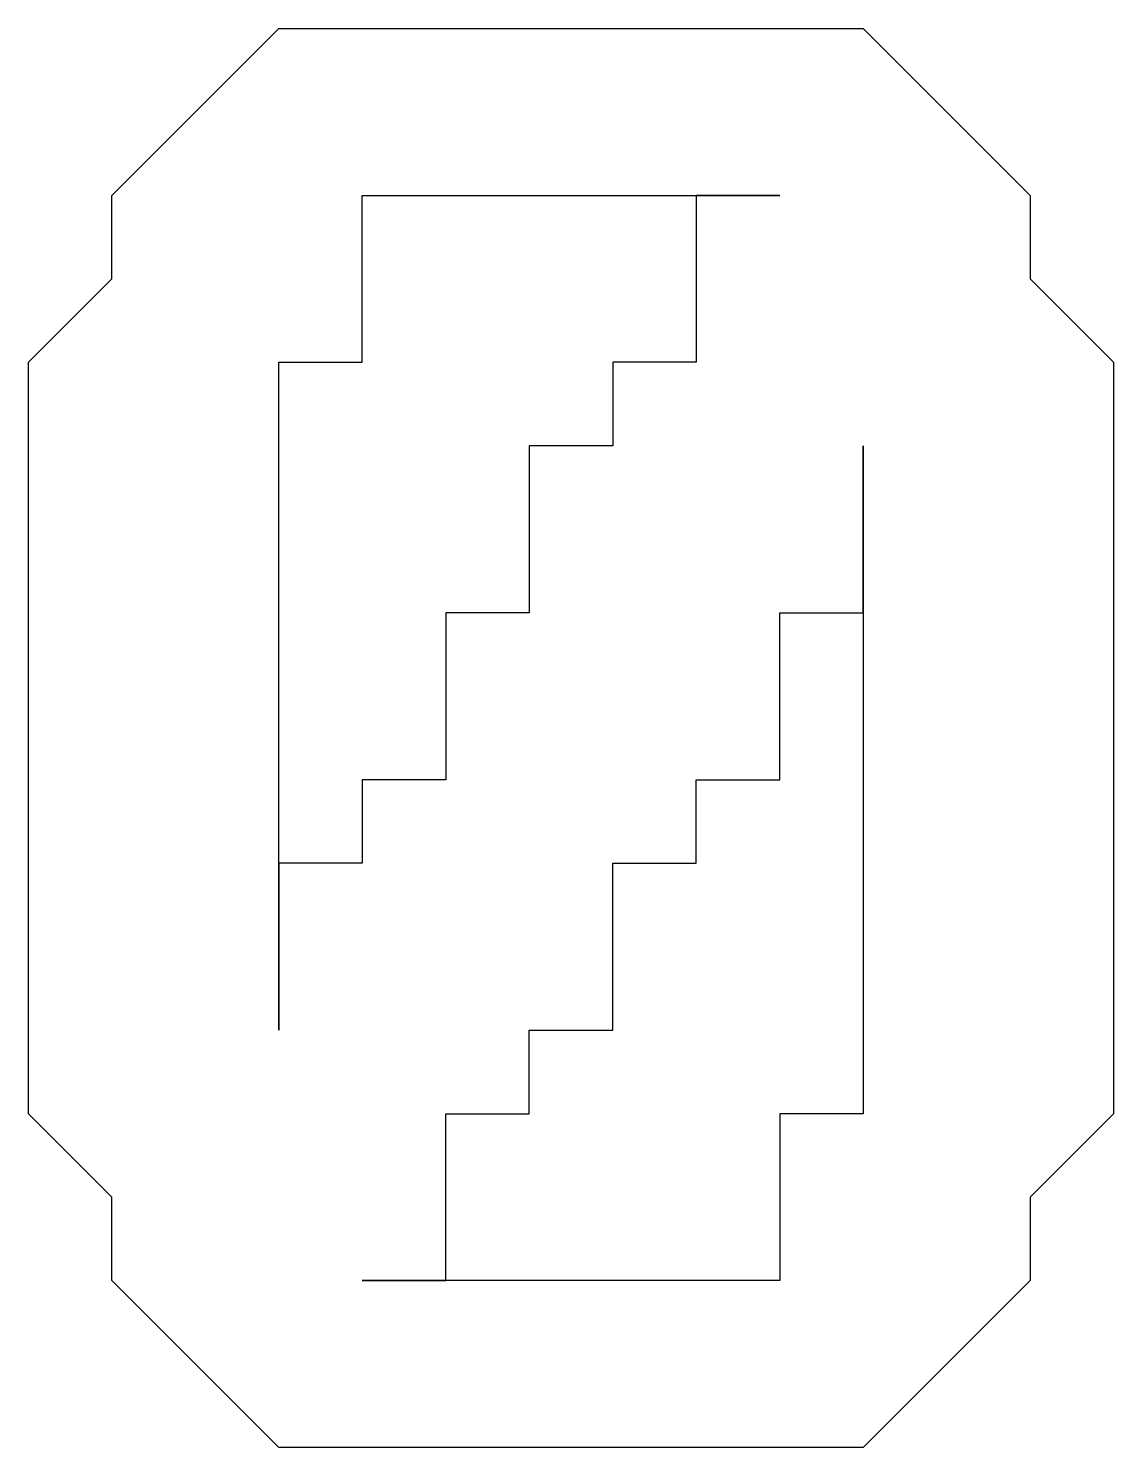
# Model space of a CAD drawing. Extents: x -31 to 31, y -85.2 to 5.5.
# Drawn here: x 0.8 to 6, y -85.2 to -78.4 of the extents above; entities that cross this region are included whole.
import ezdxf

# ---------------------------------------------------------------- set-up
doc = ezdxf.new("R2010")
doc.units = 0

msp = doc.modelspace()

# ---------------------------------------------------------------- linework, layer by layer
at = {"layer": 'M1_Neg'}
msp.add_lwpolyline([(0.8, -80), (1.2, -79.6), (1.2, -79.2), (1.6, -78.8), (2, -78.4), (2.4, -78.4), (2.8, -78.4), (3.2, -78.4), (3.6, -78.4), (4, -78.4), (4.4, -78.4), (4.8, -78.4), (5.2, -78.8), (5.6, -79.2), (5.6, -79.6), (6, -80), (6, -80.4), (6, -80.8), (6, -81.2), (6, -81.6), (6, -82), (6, -82.4), (6, -82.8), (6, -83.2), (6, -83.6), (5.6, -84), (5.6, -84.4), (5.2, -84.8), (4.8, -85.2), (4.4, -85.2), (4, -85.2), (3.6, -85.2), (3.2, -85.2), (2.8, -85.2), (2.4, -85.2), (2, -85.2), (1.6, -84.8), (1.2, -84.4), (1.2, -84), (0.8, -83.6), (0.8, -83.2), (0.8, -82.8), (0.8, -82.4), (0.8, -82), (0.8, -81.6), (0.8, -81.2), (0.8, -80.8), (0.8, -80.4), (0.8, -80)], close=True, dxfattribs=at)
at = {"layer": 'M1_Pos_ind'}
for points in [[(2, -80), (2.4, -80), (2.4, -79.6), (2.4, -79.2), (2.8, -79.2), (3.2, -79.2), (3.6, -79.2), (4, -79.2), (4.4, -79.2), (4, -79.2), (4, -79.6), (4, -80), (3.6, -80), (3.6, -80.4), (3.2, -80.4), (3.2, -80.8), (3.2, -81.2), (2.8, -81.2), (2.8, -81.6), (2.8, -82), (2.4, -82), (2.4, -82.4), (2, -82.4), (2, -82.8), (2, -83.2), (2, -82.8), (2, -82.4), (2, -82), (2, -81.6), (2, -81.2), (2, -80.8), (2, -80.4), (2, -80)], [(2.4, -84.4), (2.8, -84.4), (2.8, -84), (2.8, -83.6), (3.2, -83.6), (3.2, -83.2), (3.6, -83.2), (3.6, -82.8), (3.6, -82.4), (4, -82.4), (4, -82), (4.4, -82), (4.4, -81.6), (4.4, -81.2), (4.8, -81.2), (4.8, -80.8), (4.8, -80.4), (4.8, -80.8), (4.8, -81.2), (4.8, -81.6), (4.8, -82), (4.8, -82.4), (4.8, -82.8), (4.8, -83.2), (4.8, -83.6), (4.4, -83.6), (4.4, -84), (4.4, -84.4), (4, -84.4), (3.6, -84.4), (3.2, -84.4), (2.8, -84.4), (2.4, -84.4)]]:
    msp.add_lwpolyline(points, close=True, dxfattribs=at)

doc.saveas('drawing.dxf')
